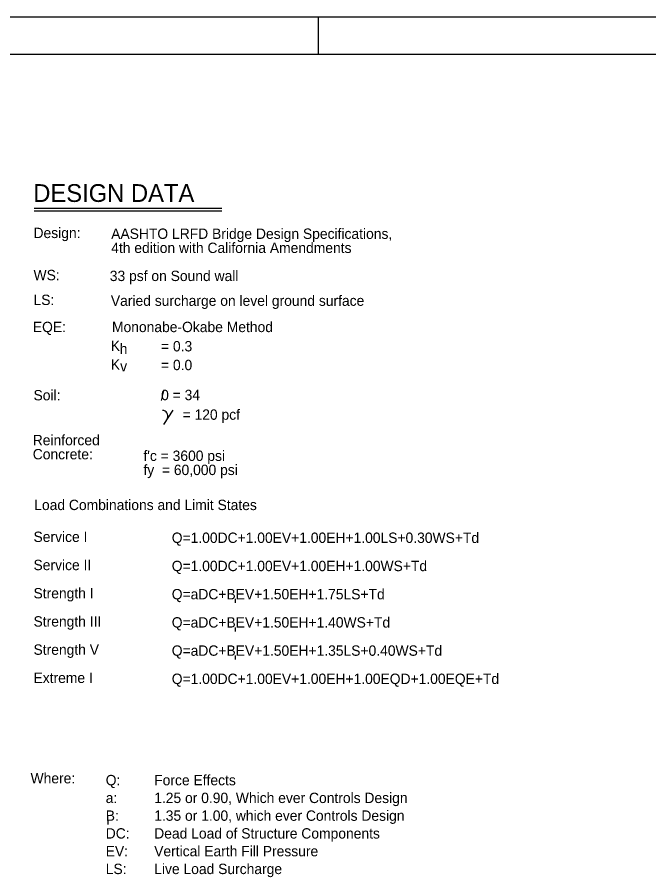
# Model space of a CAD drawing. Extents: x 0 to 2.83, y 0 to 1.83.
# Drawn here: x 1.411 to 2.122, y 0.864 to 1.833 of the extents above; entities that cross this region are included whole.
import ezdxf

# ---------------------------------------------------------------- set-up
doc = ezdxf.new("R2010")
doc.units = 0
for name, color, linetype in [('10 Sheet Format', 7, 'Continuous'), ('210 Border', 7, 'Continuous'), ('215 Design Notes', 7, 'Continuous')]:
    doc.layers.add(name, color=color, linetype=linetype)

msp = doc.modelspace()

# ---------------------------------------------------------------- linework, layer by layer
at = {"layer": '10 Sheet Format'}
msp.add_lwpolyline([(0, 0), (2.83333, 0), (2.83333, 1.83333), (0, 1.83333)], close=True, dxfattribs=at)
at = {"layer": '210 Border'}
for p, q in [((1.75, 1.83333), (1.75, 1.79167)), ((0.08333, 1.79167), (2.79167, 1.79167))]:
    msp.add_line(p, q, dxfattribs=at)
at = {"layer": '215 Design Notes'}
for p, q in [((1.43023, 1.61865), (1.64165, 1.61865)), ((1.43023, 1.61541), (1.64165, 1.61541)), ((1.58627, 1.3913), (1.57589, 1.37506)), ((1.65662, 1.17892), (1.65662, 1.17437)), ((1.6566, 1.14666), (1.6566, 1.14212)), ((1.65665, 1.11496), (1.65665, 1.11041)), ((1.51291, 0.93424), (1.51291, 0.92969)), ((1.51328, 0.92959), (1.51328, 0.92504))]:
    msp.add_line(p, q, dxfattribs=at)
msp.add_arc((1.57432, 1.38446), 0.00648, 340.56002, 86.82014, dxfattribs=at)

# ---------------------------------------------------------------- texts
for s, height, p in [('DESIGN DATA', 0.0200026, (1.42918, 1.62549)), ('Design:', 0.011667, (1.42945, 1.58482)), ('AASHTO LRFD Bridge Design Specifications,', 0.0116667, (1.51691, 1.58389)), ('4th edition with California Amendments', 0.0116667, (1.51691, 1.56801)), ('WS:', 0.011667, (1.42945, 1.53738)), ('33 psf on Sound wall', 0.0116667, (1.51532, 1.53645)), ('LS:', 0.011667, (1.42945, 1.50948)), ('Varied surcharge on level ground surface', 0.0116667, (1.51655, 1.50855)), ('EQE:', 0.011667, (1.42868, 1.47899)), ('Mononabe-Okabe Method', 0.0116667, (1.5178, 1.47899)), ('K', 0.01167, (1.51644, 1.45776)), ('h', 0.01167, (1.52644, 1.4544)), ('= 0.3', 0.011667, (1.573, 1.45727)), ('K', 0.01167, (1.51644, 1.43666)), ('= 0.0', 0.011667, (1.573, 1.43618)), ('v', 0.01167, (1.52701, 1.43475)), ('Soil:', 0.011667, (1.42945, 1.4022)), ('/', 0.01167, (1.57266, 1.40194)), ('0 = 34', 0.011667, (1.57314, 1.40241)), ('= 120 pcf', 0.011667, (1.59729, 1.38035)), ('Reinforced', 0.011667, (1.42859, 1.35168)), ('Concrete:', 0.011667, (1.42859, 1.33581)), ("f'c = 3600 psi", 0.0116667, (1.5532, 1.33402)), ('fy  = 60,000 psi', 0.0116667, (1.5532, 1.31815)), ('Load Combinations and Limit States', 0.0116667, (1.43027, 1.27873)), ('Service I', 0.011667, (1.42945, 1.24285)), ('Q=1.00DC+1.00EV+1.00EH+1.00LS+0.30WS+Td', 0.0116667, (1.5851, 1.24176)), ('Service II', 0.011667, (1.42945, 1.21111)), ('Q=1.00DC+1.00EV+1.00EH+1.00WS+Td', 0.0116667, (1.5851, 1.21001)), ('Strength I', 0.011667, (1.42945, 1.17936)), ('Q=aDC+BEV+1.50EH+1.75LS+Td', 0.0116667, (1.5851, 1.17827)), ('Strength III', 0.0116667, (1.42945, 1.14762)), ('Q=aDC+BEV+1.50EH+1.40WS+Td', 0.0116667, (1.5851, 1.14652)), ('Strength V', 0.011667, (1.42945, 1.11587)), ('Q=aDC+BEV+1.50EH+1.35LS+0.40WS+Td', 0.0116667, (1.5851, 1.11478)), ('Extreme I', 0.011667, (1.42945, 1.08413)), ('Q=1.00DC+1.00EV+1.00EH+1.00EQD+1.00EQE+Td', 0.0116667, (1.5851, 1.08303)), ('Where:', 0.011667, (1.42611, 0.9712)), ('Q:', 0.011667, (1.51076, 0.96903)), ('Force Effects', 0.0116669, (1.56534, 0.96903)), ('1.25 or 0.90, Which ever Controls Design', 0.0116669, (1.56534, 0.94905)), ('a:', 0.011667, (1.51076, 0.94905)), ('B:', 0.011667, (1.51076, 0.92907)), ('1.35 or 1.00, which ever Controls Design', 0.0116669, (1.56534, 0.92907)), ('Dead Load of Structure Components', 0.0116669, (1.56534, 0.90908)), ('DC:', 0.011667, (1.51076, 0.90908)), ('EV:', 0.011667, (1.51076, 0.8891)), ('Vertical Earth Fill Pressure', 0.0116669, (1.56534, 0.8891)), ('LS:', 0.011667, (1.51076, 0.86911)), ('Live Load Surcharge', 0.0116669, (1.56534, 0.86911))]:
    msp.add_text(s, height=height, dxfattribs=at).set_placement(p)

doc.saveas('drawing.dxf')
